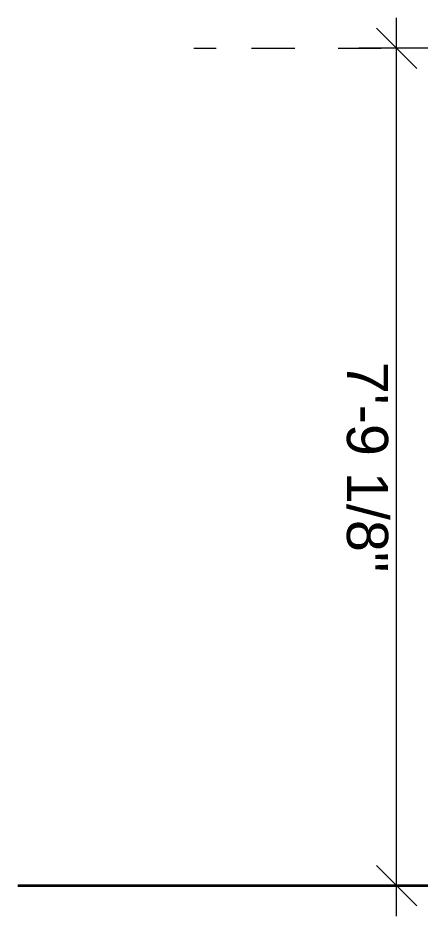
# Model space of a CAD drawing. Header units: millimetres. Extents: x -419 to 20046, y -14642 to 2638.
# Drawn here: x 10232 to 10291.6, y -467.2 to -334.1 of the extents above; entities that cross this region are included whole.
import ezdxf

# ---------------------------------------------------------------- set-up
doc = ezdxf.new("R2010")
doc.units = ezdxf.units.MM
for name, color, linetype in [('PDF6_A$$$DIMENSIONS.2D', 7, 'Continuous'), ('PDF6_C$$$MESH$(TERRAIN).3D', 7, 'Continuous'), ('PDF6_Text', 7, 'Continuous')]:
    doc.layers.add(name, color=color, linetype=linetype)
doc.layers.add('PDF6_A$$$WALL$$$EXTERIOR.3D', color=7, linetype='Continuous', true_color=0x757575)
doc.styles.add('PDF Arial', font='arial.ttf')

msp = doc.modelspace()

# ---------------------------------------------------------------- linework, layer by layer
at = {"layer": 'PDF6_A$$$DIMENSIONS.2D', "lineweight": 13}
for points in [[(10288.136, -467.188), (10288.136, -462.688), (10288.136, -338.553), (10288.136, -334.053)], [(10291.137, -341.554), (10285.135, -335.555)], [(10293.76, -338.553), (10282.512, -338.553)], [(10285.135, -459.687), (10291.137, -465.686)], [(10293.76, -462.688), (10282.512, -462.688)]]:
    msp.add_lwpolyline(points, dxfattribs=at)
at = {"layer": 'PDF6_A$$$WALL$$$EXTERIOR.3D', "color": 7, "lineweight": 13}
for points in [[(10258.111, -338.553), (10261.417, -338.553)], [(10266.648, -338.553), (10273.048, -338.553)], [(10279.448, -338.553), (10285.848, -338.553)], [(10258.111, -462.688), (10263.448, -462.688)], [(10269.848, -462.688), (10276.248, -462.688)], [(10282.648, -462.688), (10289.048, -462.688)]]:
    msp.add_lwpolyline(points, dxfattribs=at)
at = {"layer": 'PDF6_C$$$MESH$(TERRAIN).3D', "lineweight": 35}
msp.add_lwpolyline([(10640.776, -462.688), (10232.037, -462.688)], dxfattribs=at)

# ---------------------------------------------------------------- texts
at = {"layer": 'PDF6_Text', "insert": (10280.68, -385.015), "char_height": 6.1083, "attachment_point": 7, "rotation": 270, "style": 'PDF Arial'}
msp.add_mtext('7\'-9 1/8"', dxfattribs=at)

doc.saveas('drawing.dxf')
